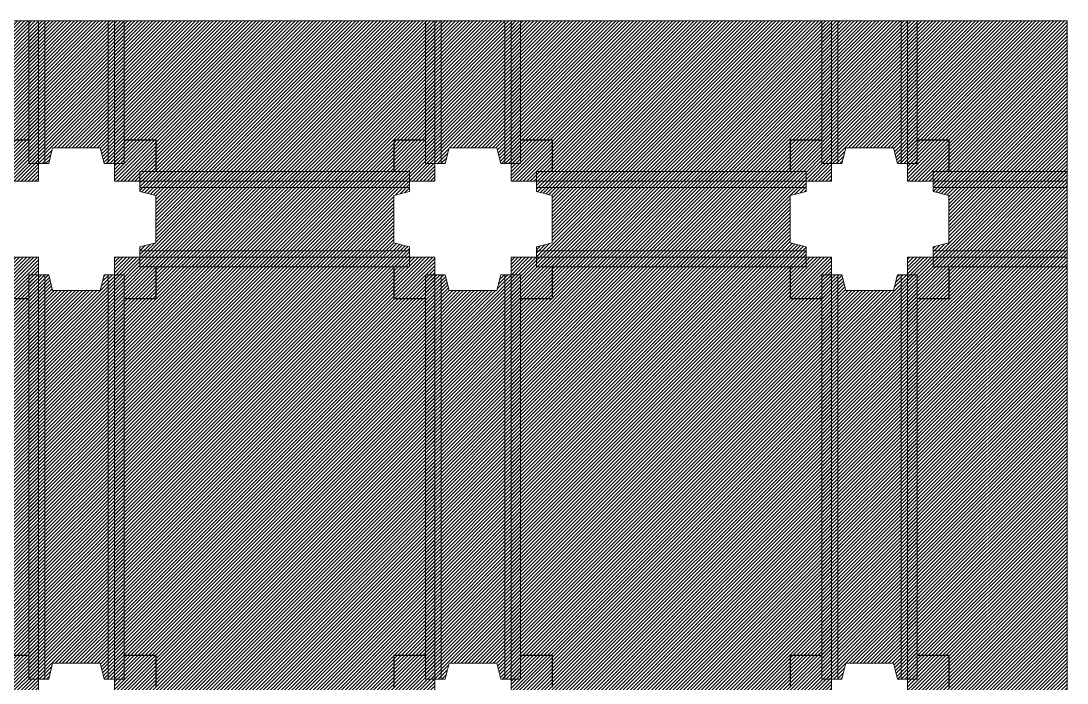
# Model space of a CAD drawing. Extents: x -2348 to 13861, y -546 to 4499.
# Drawn here: x 6940 to 8259, y 3649 to 4484 of the extents above; entities that cross this region are included whole.
import ezdxf

# ---------------------------------------------------------------- set-up
doc = ezdxf.new("R2010")
doc.units = 0
doc.header["$LTSCALE"] = 3
doc.linetypes.add('DASHED', pattern=[19.05, 12.7, -6.35])
for name, color, linetype in [('預鑄梁', 7, 'CONTINUOUS'), ('預鑄梁_HATCH', 253, 'CONTINUOUS'), ('預鑄梁_外緣', 7, 'DASHED'), ('預鑄版', 7, 'CONTINUOUS'), ('預鑄版_HATCH', 253, 'CONTINUOUS')]:
    doc.layers.add(name, color=color, linetype=linetype)

msp = doc.modelspace()

# ---------------------------------------------------------------- hatches: boundary and pattern name
at = {"layer": '預鑄梁_HATCH', "linetype": 'Continuous'}
h = msp.add_hatch(dxfattribs=at)
h.set_pattern_fill('ANSI31', color=256, style=0)
h.paths.add_polyline_path([(6949.817, 4303.783), (6961.817, 4303.783), (6969.817, 4303.783), (6974.817, 4303.783), (6979.817, 4323.783), (7039.817, 4323.783), (7044.817, 4303.783), (7049.817, 4303.783), (7057.817, 4303.783), (7069.817, 4303.783), (7069.817, 4303.783), (7069.817, 4483.783), (7069.817, 4483.783), (6949.817, 4483.783), (6949.817, 4483.783)], flags=17)
h = msp.add_hatch(dxfattribs=at)
h.set_pattern_fill('ANSI31', color=256, style=0)
h.paths.add_polyline_path([(7449.817, 4303.783), (7461.817, 4303.783), (7469.817, 4303.783), (7474.817, 4303.783), (7479.817, 4323.783), (7539.817, 4323.783), (7544.817, 4303.783), (7549.817, 4303.783), (7557.817, 4303.783), (7569.817, 4303.783), (7569.817, 4303.783), (7569.817, 4483.783), (7569.817, 4483.783), (7449.817, 4483.783), (7449.817, 4483.783)], flags=17)
h = msp.add_hatch(dxfattribs=at)
h.set_pattern_fill('ANSI31', color=256, style=0)
h.paths.add_polyline_path([(7949.817, 4303.783), (7961.817, 4303.783), (7969.817, 4303.783), (7974.817, 4303.783), (7979.817, 4323.783), (8039.817, 4323.783), (8044.817, 4303.783), (8049.817, 4303.783), (8057.817, 4303.783), (8069.817, 4303.783), (8069.817, 4303.783), (8069.817, 4483.783), (8069.817, 4483.783), (7949.817, 4483.783), (7949.817, 4483.783)], flags=17)
h = msp.add_hatch(dxfattribs=at)
h.set_pattern_fill('ANSI31', color=256, style=0)
h.paths.add_polyline_path([(7089.817, 4173.783), (7429.817, 4173.783), (7429.817, 4173.783), (7429.817, 4185.783), (7429.817, 4193.783), (7429.817, 4198.783), (7409.817, 4203.783), (7409.817, 4263.783), (7429.817, 4268.783), (7429.817, 4273.783), (7429.817, 4281.783), (7429.817, 4293.783), (7429.817, 4293.783), (7089.817, 4293.783), (7089.817, 4293.783), (7089.817, 4281.783), (7089.817, 4273.783), (7089.817, 4268.783), (7109.817, 4263.783), (7109.817, 4203.783), (7089.817, 4198.783), (7089.817, 4193.783), (7089.817, 4185.783)], flags=17)
h = msp.add_hatch(dxfattribs=at)
h.set_pattern_fill('ANSI31', color=256, style=0)
h.paths.add_polyline_path([(7589.817, 4173.783), (7929.817, 4173.783), (7929.817, 4173.783), (7929.817, 4185.783), (7929.817, 4193.783), (7929.817, 4198.783), (7909.817, 4203.783), (7909.817, 4263.783), (7929.817, 4268.783), (7929.817, 4273.783), (7929.817, 4281.783), (7929.817, 4293.783), (7929.817, 4293.783), (7589.817, 4293.783), (7589.817, 4293.783), (7589.817, 4281.783), (7589.817, 4273.783), (7589.817, 4268.783), (7609.817, 4263.783), (7609.817, 4203.783), (7589.817, 4198.783), (7589.817, 4193.783), (7589.817, 4185.783)], flags=17)
h = msp.add_hatch(dxfattribs=at)
h.set_pattern_fill('ANSI31', color=256, style=0)
h.paths.add_polyline_path([(8089.817, 4173.783), (8258.817, 4173.783), (8258.817, 4173.783), (8258.817, 4293.783), (8258.817, 4293.783), (8089.817, 4293.783), (8089.817, 4293.783), (8089.817, 4281.783), (8089.817, 4273.783), (8089.817, 4268.783), (8109.817, 4263.783), (8109.817, 4203.783), (8089.817, 4198.783), (8089.817, 4193.783), (8089.817, 4185.783)], flags=17)
h = msp.add_hatch(dxfattribs=at)
h.set_pattern_fill('ANSI31', color=256, style=0)
h.paths.add_polyline_path([(6949.817, 3653.783), (6961.817, 3653.783), (6969.817, 3653.783), (6974.817, 3653.783), (6979.817, 3673.783), (7039.817, 3673.783), (7044.817, 3653.783), (7049.817, 3653.783), (7057.817, 3653.783), (7069.817, 3653.783), (7069.817, 3653.783), (7069.817, 4163.783), (7069.817, 4163.783), (7057.817, 4163.783), (7049.817, 4163.783), (7044.817, 4163.783), (7039.817, 4143.783), (6979.817, 4143.783), (6974.817, 4163.783), (6969.817, 4163.783), (6961.817, 4163.783), (6949.817, 4163.783), (6949.817, 4163.783)], flags=17)
h = msp.add_hatch(dxfattribs=at)
h.set_pattern_fill('ANSI31', color=256, style=0)
h.paths.add_polyline_path([(7449.817, 3653.783), (7461.817, 3653.783), (7469.817, 3653.783), (7474.817, 3653.783), (7479.817, 3673.783), (7539.817, 3673.783), (7544.817, 3653.783), (7549.817, 3653.783), (7557.817, 3653.783), (7569.817, 3653.783), (7569.817, 3653.783), (7569.817, 4163.783), (7569.817, 4163.783), (7557.817, 4163.783), (7549.817, 4163.783), (7544.817, 4163.783), (7539.817, 4143.783), (7479.817, 4143.783), (7474.817, 4163.783), (7469.817, 4163.783), (7461.817, 4163.783), (7449.817, 4163.783), (7449.817, 4163.783)], flags=17)
h = msp.add_hatch(dxfattribs=at)
h.set_pattern_fill('ANSI31', color=256, style=0)
h.paths.add_polyline_path([(7949.817, 3653.783), (7961.817, 3653.783), (7969.817, 3653.783), (7974.817, 3653.783), (7979.817, 3673.783), (8039.817, 3673.783), (8044.817, 3653.783), (8049.817, 3653.783), (8057.817, 3653.783), (8069.817, 3653.783), (8069.817, 3653.783), (8069.817, 4163.783), (8069.817, 4163.783), (8057.817, 4163.783), (8049.817, 4163.783), (8044.817, 4163.783), (8039.817, 4143.783), (7979.817, 4143.783), (7974.817, 4163.783), (7969.817, 4163.783), (7961.817, 4163.783), (7949.817, 4163.783), (7949.817, 4163.783)], flags=17)
at = {"layer": '預鑄版_HATCH', "linetype": 'Continuous'}
h = msp.add_hatch(dxfattribs=at)
h.set_pattern_fill('ANSI31', color=256, style=0)
h.paths.add_polyline_path([(6557.817, 4281.783), (6961.817, 4281.783), (6961.817, 4483.783), (6557.817, 4483.783)], flags=17)
h = msp.add_hatch(dxfattribs=at)
h.set_pattern_fill('ANSI31', color=256, style=0)
h.paths.add_polyline_path([(7057.817, 4281.783), (7461.817, 4281.783), (7461.817, 4483.783), (7057.817, 4483.783)], flags=17)
h = msp.add_hatch(dxfattribs=at)
h.set_pattern_fill('ANSI31', color=256, style=0)
h.paths.add_polyline_path([(7557.817, 4281.783), (7961.817, 4281.783), (7961.817, 4483.783), (7557.817, 4483.783)], flags=17)
h = msp.add_hatch(dxfattribs=at)
h.set_pattern_fill('ANSI31', color=256, style=0)
h.paths.add_polyline_path([(8057.817, 4281.783), (8258.817, 4281.783), (8258.817, 4483.783), (8057.817, 4483.783)], flags=17)
h = msp.add_hatch(dxfattribs=at)
h.set_pattern_fill('ANSI31', color=256, style=0)
h.paths.add_polyline_path([(6557.817, 3631.783), (6961.817, 3631.783), (6961.817, 4185.783), (6557.817, 4185.783)], flags=17)
h = msp.add_hatch(dxfattribs=at)
h.set_pattern_fill('ANSI31', color=256, style=0)
h.paths.add_polyline_path([(7057.817, 3631.783), (7461.817, 3631.783), (7461.817, 4185.783), (7057.817, 4185.783)], flags=17)
h = msp.add_hatch(dxfattribs=at)
h.set_pattern_fill('ANSI31', color=256, style=0)
h.paths.add_polyline_path([(7557.817, 3631.783), (7961.817, 3631.783), (7961.817, 4185.783), (7557.817, 4185.783)], flags=17)
h = msp.add_hatch(dxfattribs=at)
h.set_pattern_fill('ANSI31', color=256, style=0)
h.paths.add_polyline_path([(8057.817, 3631.783), (8258.817, 3631.783), (8258.817, 4185.783), (8057.817, 4185.783)], flags=17)

# ---------------------------------------------------------------- linework, layer by layer
at = {"layer": '預鑄梁', "lineweight": 5}
for p, q in [((6961.817, 4483.783, 135), (6949.817, 4483.783, 135)), ((6949.817, 4483.783, 135), (6949.817, 4323.783, 135)), ((6969.817, 4483.783, 119), (6961.817, 4483.783, 135)), ((6961.817, 4483.783, 135), (6961.817, 4323.783, 135)), ((6961.817, 4323.783, 135), (6961.817, 4483.783, 135)), ((6969.817, 4323.783, 119), (6969.817, 4483.783, 119)), ((7049.817, 4483.783, 119), (6969.817, 4483.783, 119)), ((6969.817, 4483.783, 119), (6969.817, 4323.783, 119)), ((7057.817, 4483.783, 135), (7049.817, 4483.783, 119)), ((7049.817, 4483.783, 119), (7049.817, 4323.783, 119)), ((7049.817, 4323.783, 119), (7049.817, 4483.783, 119)), ((7069.817, 4483.783, 135), (7057.817, 4483.783, 135)), ((7057.817, 4483.783, 135), (7057.817, 4323.783, 135)), ((7057.817, 4323.783, 135), (7057.817, 4483.783, 135)), ((7069.817, 4323.783, 135), (7069.817, 4483.783, 135)), ((7461.817, 4483.783, 135), (7449.817, 4483.783, 135)), ((7449.817, 4483.783, 135), (7449.817, 4323.783, 135)), ((7469.817, 4483.783, 119), (7461.817, 4483.783, 135)), ((7461.817, 4483.783, 135), (7461.817, 4323.783, 135)), ((7461.817, 4323.783, 135), (7461.817, 4483.783, 135)), ((7469.817, 4323.783, 119), (7469.817, 4483.783, 119)), ((7549.817, 4483.783, 119), (7469.817, 4483.783, 119)), ((7469.817, 4483.783, 119), (7469.817, 4323.783, 119)), ((7557.817, 4483.783, 135), (7549.817, 4483.783, 119)), ((7549.817, 4483.783, 119), (7549.817, 4323.783, 119)), ((7549.817, 4323.783, 119), (7549.817, 4483.783, 119)), ((7569.817, 4483.783, 135), (7557.817, 4483.783, 135)), ((7557.817, 4483.783, 135), (7557.817, 4323.783, 135)), ((7557.817, 4323.783, 135), (7557.817, 4483.783, 135)), ((7569.817, 4323.783, 135), (7569.817, 4483.783, 135)), ((7961.817, 4483.783, 135), (7949.817, 4483.783, 135)), ((7949.817, 4483.783, 135), (7949.817, 4323.783, 135)), ((7969.817, 4483.783, 119), (7961.817, 4483.783, 135)), ((7961.817, 4483.783, 135), (7961.817, 4323.783, 135)), ((7961.817, 4323.783, 135), (7961.817, 4483.783, 135)), ((7969.817, 4323.783, 119), (7969.817, 4483.783, 119)), ((8049.817, 4483.783, 119), (7969.817, 4483.783, 119)), ((7969.817, 4483.783, 119), (7969.817, 4323.783, 119)), ((8057.817, 4483.783, 135), (8049.817, 4483.783, 119)), ((8049.817, 4483.783, 119), (8049.817, 4323.783, 119)), ((8049.817, 4323.783, 119), (8049.817, 4483.783, 119)), ((8069.817, 4483.783, 135), (8057.817, 4483.783, 135)), ((8057.817, 4483.783, 135), (8057.817, 4323.783, 135)), ((8057.817, 4323.783, 135), (8057.817, 4483.783, 135)), ((8069.817, 4323.783, 135), (8069.817, 4483.783, 135)), ((6949.817, 4323.783, 135), (6949.817, 4303.783, 135)), ((6961.817, 4323.783, 135), (6961.817, 4303.783, 135)), ((6961.817, 4303.783, 135), (6961.817, 4323.783, 135)), ((6969.817, 4323.783, 119), (6969.817, 4303.783, 119)), ((6969.817, 4303.783, 119), (6969.817, 4323.783, 119)), ((6974.817, 4303.783, 119), (6979.817, 4323.783, 119)), ((6979.817, 4323.783, 119), (7039.817, 4323.783, 119)), ((7039.817, 4323.783, 119), (7044.817, 4303.783, 119)), ((7049.817, 4303.783, 119), (7049.817, 4323.783, 119)), ((7049.817, 4323.783, 119), (7049.817, 4303.783, 119)), ((7057.817, 4303.783, 135), (7057.817, 4323.783, 135)), ((7057.817, 4323.783, 135), (7057.817, 4303.783, 135)), ((7069.817, 4303.783, 135), (7069.817, 4323.783, 135)), ((7449.817, 4323.783, 135), (7449.817, 4303.783, 135)), ((7461.817, 4323.783, 135), (7461.817, 4303.783, 135)), ((7461.817, 4303.783, 135), (7461.817, 4323.783, 135)), ((7469.817, 4323.783, 119), (7469.817, 4303.783, 119)), ((7469.817, 4303.783, 119), (7469.817, 4323.783, 119)), ((7474.817, 4303.783, 119), (7479.817, 4323.783, 119)), ((7479.817, 4323.783, 119), (7539.817, 4323.783, 119)), ((7539.817, 4323.783, 119), (7544.817, 4303.783, 119)), ((7549.817, 4303.783, 119), (7549.817, 4323.783, 119)), ((7549.817, 4323.783, 119), (7549.817, 4303.783, 119)), ((7557.817, 4303.783, 135), (7557.817, 4323.783, 135)), ((7557.817, 4323.783, 135), (7557.817, 4303.783, 135)), ((7569.817, 4303.783, 135), (7569.817, 4323.783, 135)), ((7949.817, 4323.783, 135), (7949.817, 4303.783, 135)), ((7961.817, 4323.783, 135), (7961.817, 4303.783, 135)), ((7961.817, 4303.783, 135), (7961.817, 4323.783, 135)), ((7969.817, 4323.783, 119), (7969.817, 4303.783, 119)), ((7969.817, 4303.783, 119), (7969.817, 4323.783, 119)), ((7974.817, 4303.783, 119), (7979.817, 4323.783, 119)), ((7979.817, 4323.783, 119), (8039.817, 4323.783, 119)), ((8039.817, 4323.783, 119), (8044.817, 4303.783, 119)), ((8049.817, 4303.783, 119), (8049.817, 4323.783, 119)), ((8049.817, 4323.783, 119), (8049.817, 4303.783, 119)), ((8057.817, 4303.783, 135), (8057.817, 4323.783, 135)), ((8057.817, 4323.783, 135), (8057.817, 4303.783, 135)), ((8069.817, 4303.783, 135), (8069.817, 4323.783, 135)), ((6949.817, 4303.783, 135), (6961.817, 4303.783, 135)), ((6961.817, 4303.783, 135), (6969.817, 4303.783, 119)), ((6969.817, 4303.783, 119), (6974.817, 4303.783, 119)), ((7044.817, 4303.783, 119), (7049.817, 4303.783, 119)), ((7049.817, 4303.783, 119), (7057.817, 4303.783, 135)), ((7057.817, 4303.783, 135), (7069.817, 4303.783, 135)), ((7449.817, 4303.783, 135), (7461.817, 4303.783, 135)), ((7461.817, 4303.783, 135), (7469.817, 4303.783, 119)), ((7469.817, 4303.783, 119), (7474.817, 4303.783, 119)), ((7544.817, 4303.783, 119), (7549.817, 4303.783, 119)), ((7549.817, 4303.783, 119), (7557.817, 4303.783, 135)), ((7557.817, 4303.783, 135), (7569.817, 4303.783, 135)), ((7949.817, 4303.783, 135), (7961.817, 4303.783, 135)), ((7961.817, 4303.783, 135), (7969.817, 4303.783, 119)), ((7969.817, 4303.783, 119), (7974.817, 4303.783, 119)), ((8044.817, 4303.783, 119), (8049.817, 4303.783, 119)), ((8049.817, 4303.783, 119), (8057.817, 4303.783, 135)), ((8057.817, 4303.783, 135), (8069.817, 4303.783, 135)), ((7109.817, 4293.783, 135), (7089.817, 4293.783, 135)), ((7089.817, 4293.783, 135), (7089.817, 4281.783, 135)), ((7409.817, 4293.783, 135), (7109.817, 4293.783, 135)), ((7429.817, 4293.783, 135), (7409.817, 4293.783, 135)), ((7429.817, 4281.783, 135), (7429.817, 4293.783, 135)), ((7609.817, 4293.783, 135), (7589.817, 4293.783, 135)), ((7589.817, 4293.783, 135), (7589.817, 4281.783, 135)), ((7909.817, 4293.783, 135), (7609.817, 4293.783, 135)), ((7929.817, 4293.783, 135), (7909.817, 4293.783, 135)), ((7929.817, 4281.783, 135), (7929.817, 4293.783, 135)), ((8109.817, 4293.783, 135), (8089.817, 4293.783, 135)), ((8089.817, 4293.783, 135), (8089.817, 4281.783, 135)), ((8258.817, 4293.783, 135), (8109.817, 4293.783, 135)), ((8258.817, 4281.783, 135), (8258.817, 4293.783, 135)), ((7109.817, 4281.783, 135), (7089.817, 4281.783, 135)), ((7089.817, 4281.783, 135), (7089.817, 4273.783, 120)), ((7089.817, 4281.783, 135), (7109.817, 4281.783, 135)), ((7109.817, 4273.783, 120), (7089.817, 4273.783, 120)), ((7089.817, 4273.783, 120), (7089.817, 4268.783, 120)), ((7089.817, 4273.783, 120), (7109.817, 4273.783, 120)), ((7409.817, 4281.783, 135), (7109.817, 4281.783, 135)), ((7109.817, 4281.783, 135), (7409.817, 4281.783, 135)), ((7109.817, 4273.783, 120), (7409.817, 4273.783, 120)), ((7409.817, 4273.783, 120), (7109.817, 4273.783, 120)), ((7429.817, 4281.783, 135), (7409.817, 4281.783, 135)), ((7409.817, 4281.783, 135), (7429.817, 4281.783, 135)), ((7429.817, 4273.783, 120), (7409.817, 4273.783, 120)), ((7409.817, 4273.783, 120), (7429.817, 4273.783, 120)), ((7429.817, 4273.783, 120), (7429.817, 4281.783, 135)), ((7429.817, 4268.783, 120), (7429.817, 4273.783, 120)), ((7609.817, 4281.783, 135), (7589.817, 4281.783, 135)), ((7589.817, 4281.783, 135), (7589.817, 4273.783, 120)), ((7589.817, 4281.783, 135), (7609.817, 4281.783, 135)), ((7609.817, 4273.783, 120), (7589.817, 4273.783, 120)), ((7589.817, 4273.783, 120), (7589.817, 4268.783, 120)), ((7589.817, 4273.783, 120), (7609.817, 4273.783, 120)), ((7909.817, 4281.783, 135), (7609.817, 4281.783, 135)), ((7609.817, 4281.783, 135), (7909.817, 4281.783, 135)), ((7609.817, 4273.783, 120), (7909.817, 4273.783, 120)), ((7909.817, 4273.783, 120), (7609.817, 4273.783, 120)), ((7929.817, 4281.783, 135), (7909.817, 4281.783, 135)), ((7909.817, 4281.783, 135), (7929.817, 4281.783, 135)), ((7929.817, 4273.783, 120), (7909.817, 4273.783, 120)), ((7909.817, 4273.783, 120), (7929.817, 4273.783, 120)), ((7929.817, 4273.783, 120), (7929.817, 4281.783, 135)), ((7929.817, 4268.783, 120), (7929.817, 4273.783, 120)), ((8109.817, 4281.783, 135), (8089.817, 4281.783, 135)), ((8089.817, 4281.783, 135), (8089.817, 4273.783, 120)), ((8089.817, 4281.783, 135), (8109.817, 4281.783, 135)), ((8109.817, 4273.783, 120), (8089.817, 4273.783, 120)), ((8089.817, 4273.783, 120), (8089.817, 4268.783, 120)), ((8089.817, 4273.783, 120), (8109.817, 4273.783, 120)), ((8258.817, 4281.783, 135), (8109.817, 4281.783, 135)), ((8109.817, 4281.783, 135), (8258.817, 4281.783, 135)), ((8109.817, 4273.783, 120), (8258.817, 4273.783, 120)), ((8258.817, 4273.783, 120), (8109.817, 4273.783, 120)), ((8258.817, 4273.783, 120), (8258.817, 4281.783, 135)), ((8258.817, 4193.783, 120), (8258.817, 4273.783, 120)), ((7089.817, 4268.783, 120), (7109.817, 4263.783, 120)), ((7109.817, 4263.783, 120), (7109.817, 4203.783, 120)), ((7409.817, 4263.783, 120), (7429.817, 4268.783, 120)), ((7409.817, 4203.783, 120), (7409.817, 4263.783, 120)), ((7589.817, 4268.783, 120), (7609.817, 4263.783, 120)), ((7609.817, 4263.783, 120), (7609.817, 4203.783, 120)), ((7909.817, 4263.783, 120), (7929.817, 4268.783, 120)), ((7909.817, 4203.783, 120), (7909.817, 4263.783, 120)), ((8089.817, 4268.783, 120), (8109.817, 4263.783, 120)), ((8109.817, 4263.783, 120), (8109.817, 4203.783, 120)), ((7109.817, 4203.783, 120), (7089.817, 4198.783, 120)), ((7089.817, 4198.783, 120), (7089.817, 4193.783, 120)), ((7429.817, 4198.783, 120), (7409.817, 4203.783, 120)), ((7429.817, 4193.783, 120), (7429.817, 4198.783, 120)), ((7609.817, 4203.783, 120), (7589.817, 4198.783, 120)), ((7589.817, 4198.783, 120), (7589.817, 4193.783, 120)), ((7929.817, 4198.783, 120), (7909.817, 4203.783, 120)), ((7929.817, 4193.783, 120), (7929.817, 4198.783, 120)), ((8109.817, 4203.783, 120), (8089.817, 4198.783, 120)), ((8089.817, 4198.783, 120), (8089.817, 4193.783, 120)), ((7089.817, 4193.783, 120), (7109.817, 4193.783, 120)), ((7109.817, 4193.783, 120), (7089.817, 4193.783, 120)), ((7089.817, 4193.783, 120), (7089.817, 4185.783, 136)), ((7089.817, 4185.783, 136), (7109.817, 4185.783, 136)), ((7109.817, 4185.783, 136), (7089.817, 4185.783, 136)), ((7089.817, 4185.783, 136), (7089.817, 4173.783, 136)), ((7409.817, 4193.783, 120), (7109.817, 4193.783, 120)), ((7109.817, 4193.783, 120), (7409.817, 4193.783, 120)), ((7409.817, 4185.783, 136), (7109.817, 4185.783, 136)), ((7109.817, 4185.783, 136), (7409.817, 4185.783, 136)), ((7409.817, 4193.783, 120), (7429.817, 4193.783, 120)), ((7429.817, 4193.783, 120), (7409.817, 4193.783, 120)), ((7409.817, 4185.783, 136), (7429.817, 4185.783, 136)), ((7429.817, 4185.783, 136), (7409.817, 4185.783, 136)), ((7429.817, 4185.783, 136), (7429.817, 4193.783, 120)), ((7429.817, 4173.783, 136), (7429.817, 4185.783, 136)), ((7589.817, 4193.783, 120), (7609.817, 4193.783, 120)), ((7609.817, 4193.783, 120), (7589.817, 4193.783, 120)), ((7589.817, 4193.783, 120), (7589.817, 4185.783, 136)), ((7589.817, 4185.783, 136), (7609.817, 4185.783, 136)), ((7609.817, 4185.783, 136), (7589.817, 4185.783, 136)), ((7589.817, 4185.783, 136), (7589.817, 4173.783, 136)), ((7909.817, 4193.783, 120), (7609.817, 4193.783, 120)), ((7609.817, 4193.783, 120), (7909.817, 4193.783, 120)), ((7909.817, 4185.783, 136), (7609.817, 4185.783, 136)), ((7609.817, 4185.783, 136), (7909.817, 4185.783, 136)), ((7909.817, 4193.783, 120), (7929.817, 4193.783, 120)), ((7929.817, 4193.783, 120), (7909.817, 4193.783, 120)), ((7909.817, 4185.783, 136), (7929.817, 4185.783, 136)), ((7929.817, 4185.783, 136), (7909.817, 4185.783, 136)), ((7929.817, 4185.783, 136), (7929.817, 4193.783, 120)), ((7929.817, 4173.783, 136), (7929.817, 4185.783, 136)), ((8089.817, 4193.783, 120), (8109.817, 4193.783, 120)), ((8109.817, 4193.783, 120), (8089.817, 4193.783, 120)), ((8089.817, 4193.783, 120), (8089.817, 4185.783, 136)), ((8089.817, 4185.783, 136), (8109.817, 4185.783, 136)), ((8109.817, 4185.783, 136), (8089.817, 4185.783, 136)), ((8089.817, 4185.783, 136), (8089.817, 4173.783, 136)), ((8258.817, 4193.783, 120), (8109.817, 4193.783, 120)), ((8109.817, 4193.783, 120), (8258.817, 4193.783, 120)), ((8258.817, 4185.783, 136), (8109.817, 4185.783, 136)), ((8109.817, 4185.783, 136), (8258.817, 4185.783, 136)), ((8258.817, 4185.783, 136), (8258.817, 4193.783, 120)), ((8258.817, 4173.783, 136), (8258.817, 4185.783, 136)), ((7089.817, 4173.783, 136), (7109.817, 4173.783, 136)), ((7109.817, 4173.783, 136), (7409.817, 4173.783, 136)), ((7409.817, 4173.783, 136), (7429.817, 4173.783, 136)), ((7589.817, 4173.783, 136), (7609.817, 4173.783, 136)), ((7609.817, 4173.783, 136), (7909.817, 4173.783, 136)), ((7909.817, 4173.783, 136), (7929.817, 4173.783, 136)), ((8089.817, 4173.783, 136), (8109.817, 4173.783, 136)), ((8109.817, 4173.783, 136), (8258.817, 4173.783, 136)), ((6961.817, 4163.783, 136), (6949.817, 4163.783, 136)), ((6949.817, 4163.783, 136), (6949.817, 4143.783, 136)), ((6969.817, 4163.783, 120), (6961.817, 4163.783, 136)), ((6961.817, 4163.783, 136), (6961.817, 4143.783, 136)), ((6961.817, 4143.783, 136), (6961.817, 4163.783, 136)), ((6974.817, 4163.783, 120), (6969.817, 4163.783, 120)), ((6969.817, 4163.783, 120), (6969.817, 4143.783, 120)), ((6969.817, 4143.783, 120), (6969.817, 4163.783, 120)), ((6979.817, 4143.783, 120), (6974.817, 4163.783, 120)), ((7044.817, 4163.783, 120), (7039.817, 4143.783, 120)), ((7049.817, 4163.783, 120), (7044.817, 4163.783, 120)), ((7049.817, 4143.783, 120), (7049.817, 4163.783, 120)), ((7049.817, 4163.783, 120), (7049.817, 4143.783, 120)), ((7057.817, 4163.783, 136), (7049.817, 4163.783, 120)), ((7057.817, 4143.783, 136), (7057.817, 4163.783, 136)), ((7057.817, 4163.783, 136), (7057.817, 4143.783, 136)), ((7069.817, 4163.783, 136), (7057.817, 4163.783, 136)), ((7069.817, 4143.783, 136), (7069.817, 4163.783, 136)), ((7461.817, 4163.783, 136), (7449.817, 4163.783, 136)), ((7449.817, 4163.783, 136), (7449.817, 4143.783, 136)), ((7469.817, 4163.783, 120), (7461.817, 4163.783, 136)), ((7461.817, 4163.783, 136), (7461.817, 4143.783, 136)), ((7461.817, 4143.783, 136), (7461.817, 4163.783, 136)), ((7474.817, 4163.783, 120), (7469.817, 4163.783, 120)), ((7469.817, 4163.783, 120), (7469.817, 4143.783, 120)), ((7469.817, 4143.783, 120), (7469.817, 4163.783, 120)), ((7479.817, 4143.783, 120), (7474.817, 4163.783, 120)), ((7544.817, 4163.783, 120), (7539.817, 4143.783, 120)), ((7549.817, 4163.783, 120), (7544.817, 4163.783, 120)), ((7549.817, 4143.783, 120), (7549.817, 4163.783, 120)), ((7549.817, 4163.783, 120), (7549.817, 4143.783, 120)), ((7557.817, 4163.783, 136), (7549.817, 4163.783, 120)), ((7557.817, 4143.783, 136), (7557.817, 4163.783, 136)), ((7557.817, 4163.783, 136), (7557.817, 4143.783, 136)), ((7569.817, 4163.783, 136), (7557.817, 4163.783, 136)), ((7569.817, 4143.783, 136), (7569.817, 4163.783, 136)), ((7961.817, 4163.783, 136), (7949.817, 4163.783, 136)), ((7949.817, 4163.783, 136), (7949.817, 4143.783, 136)), ((7969.817, 4163.783, 120), (7961.817, 4163.783, 136)), ((7961.817, 4163.783, 136), (7961.817, 4143.783, 136)), ((7961.817, 4143.783, 136), (7961.817, 4163.783, 136)), ((7974.817, 4163.783, 120), (7969.817, 4163.783, 120)), ((7969.817, 4163.783, 120), (7969.817, 4143.783, 120)), ((7969.817, 4143.783, 120), (7969.817, 4163.783, 120)), ((7979.817, 4143.783, 120), (7974.817, 4163.783, 120)), ((8044.817, 4163.783, 120), (8039.817, 4143.783, 120)), ((8049.817, 4163.783, 120), (8044.817, 4163.783, 120)), ((8049.817, 4143.783, 120), (8049.817, 4163.783, 120)), ((8049.817, 4163.783, 120), (8049.817, 4143.783, 120)), ((8057.817, 4163.783, 136), (8049.817, 4163.783, 120)), ((8057.817, 4143.783, 136), (8057.817, 4163.783, 136)), ((8057.817, 4163.783, 136), (8057.817, 4143.783, 136)), ((8069.817, 4163.783, 136), (8057.817, 4163.783, 136)), ((8069.817, 4143.783, 136), (8069.817, 4163.783, 136)), ((6949.817, 4143.783, 136), (6949.817, 3673.783, 136)), ((6961.817, 4143.783, 136), (6961.817, 3673.783, 136)), ((6961.817, 3673.783, 136), (6961.817, 4143.783, 136)), ((6969.817, 3673.783, 120), (6969.817, 4143.783, 120)), ((6969.817, 4143.783, 120), (6969.817, 3673.783, 120)), ((7039.817, 4143.783, 120), (6979.817, 4143.783, 120)), ((7049.817, 4143.783, 120), (7049.817, 3673.783, 120)), ((7049.817, 3673.783, 120), (7049.817, 4143.783, 120)), ((7057.817, 4143.783, 136), (7057.817, 3673.783, 136)), ((7057.817, 3673.783, 136), (7057.817, 4143.783, 136)), ((7069.817, 3673.783, 136), (7069.817, 4143.783, 136)), ((7449.817, 4143.783, 136), (7449.817, 3673.783, 136)), ((7461.817, 4143.783, 136), (7461.817, 3673.783, 136)), ((7461.817, 3673.783, 136), (7461.817, 4143.783, 136)), ((7469.817, 3673.783, 120), (7469.817, 4143.783, 120)), ((7469.817, 4143.783, 120), (7469.817, 3673.783, 120)), ((7539.817, 4143.783, 120), (7479.817, 4143.783, 120)), ((7549.817, 4143.783, 120), (7549.817, 3673.783, 120)), ((7549.817, 3673.783, 120), (7549.817, 4143.783, 120)), ((7557.817, 4143.783, 136), (7557.817, 3673.783, 136)), ((7557.817, 3673.783, 136), (7557.817, 4143.783, 136)), ((7569.817, 3673.783, 136), (7569.817, 4143.783, 136)), ((7949.817, 4143.783, 136), (7949.817, 3673.783, 136)), ((7961.817, 4143.783, 136), (7961.817, 3673.783, 136)), ((7961.817, 3673.783, 136), (7961.817, 4143.783, 136)), ((7969.817, 3673.783, 120), (7969.817, 4143.783, 120)), ((7969.817, 4143.783, 120), (7969.817, 3673.783, 120)), ((8039.817, 4143.783, 120), (7979.817, 4143.783, 120)), ((8049.817, 4143.783, 120), (8049.817, 3673.783, 120)), ((8049.817, 3673.783, 120), (8049.817, 4143.783, 120)), ((8057.817, 4143.783, 136), (8057.817, 3673.783, 136)), ((8057.817, 3673.783, 136), (8057.817, 4143.783, 136)), ((8069.817, 3673.783, 136), (8069.817, 4143.783, 136)), ((6949.817, 3673.783, 136), (6949.817, 3653.783, 136)), ((6961.817, 3673.783, 136), (6961.817, 3653.783, 136)), ((6961.817, 3653.783, 136), (6961.817, 3673.783, 136)), ((6969.817, 3673.783, 120), (6969.817, 3653.783, 120)), ((6969.817, 3653.783, 120), (6969.817, 3673.783, 120)), ((6974.817, 3653.783, 120), (6979.817, 3673.783, 120)), ((6979.817, 3673.783, 120), (7039.817, 3673.783, 120)), ((7039.817, 3673.783, 120), (7044.817, 3653.783, 120)), ((7049.817, 3653.783, 120), (7049.817, 3673.783, 120)), ((7049.817, 3673.783, 120), (7049.817, 3653.783, 120)), ((7057.817, 3653.783, 136), (7057.817, 3673.783, 136)), ((7057.817, 3673.783, 136), (7057.817, 3653.783, 136)), ((7069.817, 3653.783, 136), (7069.817, 3673.783, 136)), ((7449.817, 3673.783, 136), (7449.817, 3653.783, 136)), ((7461.817, 3673.783, 136), (7461.817, 3653.783, 136)), ((7461.817, 3653.783, 136), (7461.817, 3673.783, 136)), ((7469.817, 3673.783, 120), (7469.817, 3653.783, 120)), ((7469.817, 3653.783, 120), (7469.817, 3673.783, 120)), ((7474.817, 3653.783, 120), (7479.817, 3673.783, 120)), ((7479.817, 3673.783, 120), (7539.817, 3673.783, 120)), ((7539.817, 3673.783, 120), (7544.817, 3653.783, 120)), ((7549.817, 3653.783, 120), (7549.817, 3673.783, 120)), ((7549.817, 3673.783, 120), (7549.817, 3653.783, 120)), ((7557.817, 3653.783, 136), (7557.817, 3673.783, 136)), ((7557.817, 3673.783, 136), (7557.817, 3653.783, 136)), ((7569.817, 3653.783, 136), (7569.817, 3673.783, 136)), ((7949.817, 3673.783, 136), (7949.817, 3653.783, 136)), ((7961.817, 3673.783, 136), (7961.817, 3653.783, 136)), ((7961.817, 3653.783, 136), (7961.817, 3673.783, 136)), ((7969.817, 3673.783, 120), (7969.817, 3653.783, 120)), ((7969.817, 3653.783, 120), (7969.817, 3673.783, 120)), ((7974.817, 3653.783, 120), (7979.817, 3673.783, 120)), ((7979.817, 3673.783, 120), (8039.817, 3673.783, 120)), ((8039.817, 3673.783, 120), (8044.817, 3653.783, 120)), ((8049.817, 3653.783, 120), (8049.817, 3673.783, 120)), ((8049.817, 3673.783, 120), (8049.817, 3653.783, 120)), ((8057.817, 3653.783, 136), (8057.817, 3673.783, 136)), ((8057.817, 3673.783, 136), (8057.817, 3653.783, 136)), ((8069.817, 3653.783, 136), (8069.817, 3673.783, 136)), ((6949.817, 3653.783, 136), (6961.817, 3653.783, 136)), ((6961.817, 3653.783, 136), (6969.817, 3653.783, 120)), ((6969.817, 3653.783, 120), (6974.817, 3653.783, 120)), ((7044.817, 3653.783, 120), (7049.817, 3653.783, 120)), ((7049.817, 3653.783, 120), (7057.817, 3653.783, 136)), ((7057.817, 3653.783, 136), (7069.817, 3653.783, 136)), ((7449.817, 3653.783, 136), (7461.817, 3653.783, 136)), ((7461.817, 3653.783, 136), (7469.817, 3653.783, 120)), ((7469.817, 3653.783, 120), (7474.817, 3653.783, 120)), ((7544.817, 3653.783, 120), (7549.817, 3653.783, 120)), ((7549.817, 3653.783, 120), (7557.817, 3653.783, 136)), ((7557.817, 3653.783, 136), (7569.817, 3653.783, 136)), ((7949.817, 3653.783, 136), (7961.817, 3653.783, 136)), ((7961.817, 3653.783, 136), (7969.817, 3653.783, 120)), ((7969.817, 3653.783, 120), (7974.817, 3653.783, 120)), ((8044.817, 3653.783, 120), (8049.817, 3653.783, 120)), ((8049.817, 3653.783, 120), (8057.817, 3653.783, 136)), ((8057.817, 3653.783, 136), (8069.817, 3653.783, 136))]:
    msp.add_line(p, q, dxfattribs=at)
at = {"layer": '預鑄梁', "color": 1, "linetype": 'Continuous'}
for points in [[(6909.817, 4333.783), (6949.817, 4333.783)], [(7069.817, 4333.783), (7109.817, 4333.783)], [(7109.817, 4333.783), (7109.817, 4293.783)], [(7409.817, 4333.783), (7409.817, 4293.783)], [(7409.817, 4333.783), (7449.817, 4333.783)], [(7569.817, 4333.783), (7609.817, 4333.783)], [(7609.817, 4333.783), (7609.817, 4293.783)], [(7909.817, 4333.783), (7909.817, 4293.783)], [(7909.817, 4333.783), (7949.817, 4333.783)], [(8069.817, 4333.783), (8109.817, 4333.783)], [(8109.817, 4333.783), (8109.817, 4293.783)], [(7109.817, 4173.783), (7109.817, 4133.783)], [(7409.817, 4173.783), (7409.817, 4133.783)], [(7609.817, 4173.783), (7609.817, 4133.783)], [(7909.817, 4173.783), (7909.817, 4133.783)], [(8109.817, 4173.783), (8109.817, 4133.783)], [(6909.817, 4133.783), (6949.817, 4133.783)], [(7069.817, 4133.783), (7109.817, 4133.783)], [(7409.817, 4133.783), (7449.817, 4133.783)], [(7569.817, 4133.783), (7609.817, 4133.783)], [(7909.817, 4133.783), (7949.817, 4133.783)], [(8069.817, 4133.783), (8109.817, 4133.783)], [(6909.817, 3683.783), (6949.817, 3683.783)], [(7069.817, 3683.783), (7109.817, 3683.783)], [(7109.817, 3683.783), (7109.817, 3643.783)], [(7409.817, 3683.783), (7409.817, 3643.783)], [(7409.817, 3683.783), (7449.817, 3683.783)], [(7569.817, 3683.783), (7609.817, 3683.783)], [(7609.817, 3683.783), (7609.817, 3643.783)], [(7909.817, 3683.783), (7909.817, 3643.783)], [(7909.817, 3683.783), (7949.817, 3683.783)], [(8069.817, 3683.783), (8109.817, 3683.783)], [(8109.817, 3683.783), (8109.817, 3643.783)]]:
    msp.add_lwpolyline(points, dxfattribs=at)
at = {"layer": '預鑄梁_外緣', "lineweight": 5}
for p, q in [((6961.817, 4483.783, 135), (6949.817, 4483.783, 135)), ((6949.817, 4483.783, 135), (6949.817, 4323.783, 135)), ((6969.817, 4483.783, 119), (6961.817, 4483.783, 135)), ((7049.817, 4483.783, 119), (6969.817, 4483.783, 119)), ((7057.817, 4483.783, 135), (7049.817, 4483.783, 119)), ((7069.817, 4483.783, 135), (7057.817, 4483.783, 135)), ((7069.817, 4323.783, 135), (7069.817, 4483.783, 135)), ((7461.817, 4483.783, 135), (7449.817, 4483.783, 135)), ((7449.817, 4483.783, 135), (7449.817, 4323.783, 135)), ((7469.817, 4483.783, 119), (7461.817, 4483.783, 135)), ((7549.817, 4483.783, 119), (7469.817, 4483.783, 119)), ((7557.817, 4483.783, 135), (7549.817, 4483.783, 119)), ((7569.817, 4483.783, 135), (7557.817, 4483.783, 135)), ((7569.817, 4323.783, 135), (7569.817, 4483.783, 135)), ((7961.817, 4483.783, 135), (7949.817, 4483.783, 135)), ((7949.817, 4483.783, 135), (7949.817, 4323.783, 135)), ((7969.817, 4483.783, 119), (7961.817, 4483.783, 135)), ((8049.817, 4483.783, 119), (7969.817, 4483.783, 119)), ((8057.817, 4483.783, 135), (8049.817, 4483.783, 119)), ((8069.817, 4483.783, 135), (8057.817, 4483.783, 135)), ((8069.817, 4323.783, 135), (8069.817, 4483.783, 135)), ((6949.817, 4323.783, 135), (6949.817, 4303.783, 135)), ((6974.817, 4303.783, 119), (6979.817, 4323.783, 119)), ((6979.817, 4323.783, 119), (7039.817, 4323.783, 119)), ((7039.817, 4323.783, 119), (7044.817, 4303.783, 119)), ((7069.817, 4303.783, 135), (7069.817, 4323.783, 135)), ((7449.817, 4323.783, 135), (7449.817, 4303.783, 135)), ((7474.817, 4303.783, 119), (7479.817, 4323.783, 119)), ((7479.817, 4323.783, 119), (7539.817, 4323.783, 119)), ((7539.817, 4323.783, 119), (7544.817, 4303.783, 119)), ((7569.817, 4303.783, 135), (7569.817, 4323.783, 135)), ((7949.817, 4323.783, 135), (7949.817, 4303.783, 135)), ((7974.817, 4303.783, 119), (7979.817, 4323.783, 119)), ((7979.817, 4323.783, 119), (8039.817, 4323.783, 119)), ((8039.817, 4323.783, 119), (8044.817, 4303.783, 119)), ((8069.817, 4303.783, 135), (8069.817, 4323.783, 135)), ((6949.817, 4303.783, 135), (6961.817, 4303.783, 135)), ((6961.817, 4303.783, 135), (6969.817, 4303.783, 119)), ((6969.817, 4303.783, 119), (6974.817, 4303.783, 119)), ((7044.817, 4303.783, 119), (7049.817, 4303.783, 119)), ((7049.817, 4303.783, 119), (7057.817, 4303.783, 135)), ((7057.817, 4303.783, 135), (7069.817, 4303.783, 135)), ((7449.817, 4303.783, 135), (7461.817, 4303.783, 135)), ((7461.817, 4303.783, 135), (7469.817, 4303.783, 119)), ((7469.817, 4303.783, 119), (7474.817, 4303.783, 119)), ((7544.817, 4303.783, 119), (7549.817, 4303.783, 119)), ((7549.817, 4303.783, 119), (7557.817, 4303.783, 135)), ((7557.817, 4303.783, 135), (7569.817, 4303.783, 135)), ((7949.817, 4303.783, 135), (7961.817, 4303.783, 135)), ((7961.817, 4303.783, 135), (7969.817, 4303.783, 119)), ((7969.817, 4303.783, 119), (7974.817, 4303.783, 119)), ((8044.817, 4303.783, 119), (8049.817, 4303.783, 119)), ((8049.817, 4303.783, 119), (8057.817, 4303.783, 135)), ((8057.817, 4303.783, 135), (8069.817, 4303.783, 135)), ((7109.817, 4293.783, 135), (7089.817, 4293.783, 135)), ((7089.817, 4293.783, 135), (7089.817, 4281.783, 135)), ((7409.817, 4293.783, 135), (7109.817, 4293.783, 135)), ((7429.817, 4293.783, 135), (7409.817, 4293.783, 135)), ((7429.817, 4281.783, 135), (7429.817, 4293.783, 135)), ((7609.817, 4293.783, 135), (7589.817, 4293.783, 135)), ((7589.817, 4293.783, 135), (7589.817, 4281.783, 135)), ((7909.817, 4293.783, 135), (7609.817, 4293.783, 135)), ((7929.817, 4293.783, 135), (7909.817, 4293.783, 135)), ((7929.817, 4281.783, 135), (7929.817, 4293.783, 135)), ((8109.817, 4293.783, 135), (8089.817, 4293.783, 135)), ((8089.817, 4293.783, 135), (8089.817, 4281.783, 135)), ((8258.817, 4293.783, 135), (8109.817, 4293.783, 135)), ((8258.817, 4281.783, 135), (8258.817, 4293.783, 135)), ((7089.817, 4281.783, 135), (7089.817, 4273.783, 120)), ((7089.817, 4273.783, 120), (7089.817, 4268.783, 120)), ((7429.817, 4273.783, 120), (7429.817, 4281.783, 135)), ((7429.817, 4268.783, 120), (7429.817, 4273.783, 120)), ((7589.817, 4281.783, 135), (7589.817, 4273.783, 120)), ((7589.817, 4273.783, 120), (7589.817, 4268.783, 120)), ((7929.817, 4273.783, 120), (7929.817, 4281.783, 135)), ((7929.817, 4268.783, 120), (7929.817, 4273.783, 120)), ((8089.817, 4281.783, 135), (8089.817, 4273.783, 120)), ((8089.817, 4273.783, 120), (8089.817, 4268.783, 120)), ((8258.817, 4273.783, 120), (8258.817, 4281.783, 135)), ((8258.817, 4193.783, 120), (8258.817, 4273.783, 120)), ((7089.817, 4268.783, 120), (7109.817, 4263.783, 120)), ((7109.817, 4263.783, 120), (7109.817, 4203.783, 120)), ((7409.817, 4263.783, 120), (7429.817, 4268.783, 120)), ((7409.817, 4203.783, 120), (7409.817, 4263.783, 120)), ((7589.817, 4268.783, 120), (7609.817, 4263.783, 120)), ((7609.817, 4263.783, 120), (7609.817, 4203.783, 120)), ((7909.817, 4263.783, 120), (7929.817, 4268.783, 120)), ((7909.817, 4203.783, 120), (7909.817, 4263.783, 120)), ((8089.817, 4268.783, 120), (8109.817, 4263.783, 120)), ((8109.817, 4263.783, 120), (8109.817, 4203.783, 120)), ((7109.817, 4203.783, 120), (7089.817, 4198.783, 120)), ((7089.817, 4198.783, 120), (7089.817, 4193.783, 120)), ((7429.817, 4198.783, 120), (7409.817, 4203.783, 120)), ((7429.817, 4193.783, 120), (7429.817, 4198.783, 120)), ((7609.817, 4203.783, 120), (7589.817, 4198.783, 120)), ((7589.817, 4198.783, 120), (7589.817, 4193.783, 120)), ((7929.817, 4198.783, 120), (7909.817, 4203.783, 120)), ((7929.817, 4193.783, 120), (7929.817, 4198.783, 120)), ((8109.817, 4203.783, 120), (8089.817, 4198.783, 120)), ((8089.817, 4198.783, 120), (8089.817, 4193.783, 120)), ((7089.817, 4193.783, 120), (7089.817, 4185.783, 136)), ((7089.817, 4185.783, 136), (7089.817, 4173.783, 136)), ((7429.817, 4185.783, 136), (7429.817, 4193.783, 120)), ((7429.817, 4173.783, 136), (7429.817, 4185.783, 136)), ((7589.817, 4193.783, 120), (7589.817, 4185.783, 136)), ((7589.817, 4185.783, 136), (7589.817, 4173.783, 136)), ((7929.817, 4185.783, 136), (7929.817, 4193.783, 120)), ((7929.817, 4173.783, 136), (7929.817, 4185.783, 136)), ((8089.817, 4193.783, 120), (8089.817, 4185.783, 136)), ((8089.817, 4185.783, 136), (8089.817, 4173.783, 136)), ((8258.817, 4185.783, 136), (8258.817, 4193.783, 120)), ((8258.817, 4173.783, 136), (8258.817, 4185.783, 136)), ((7089.817, 4173.783, 136), (7109.817, 4173.783, 136)), ((7109.817, 4173.783, 136), (7409.817, 4173.783, 136)), ((7409.817, 4173.783, 136), (7429.817, 4173.783, 136)), ((7589.817, 4173.783, 136), (7609.817, 4173.783, 136)), ((7609.817, 4173.783, 136), (7909.817, 4173.783, 136)), ((7909.817, 4173.783, 136), (7929.817, 4173.783, 136)), ((8089.817, 4173.783, 136), (8109.817, 4173.783, 136)), ((8109.817, 4173.783, 136), (8258.817, 4173.783, 136)), ((6961.817, 4163.783, 136), (6949.817, 4163.783, 136)), ((6949.817, 4163.783, 136), (6949.817, 4143.783, 136)), ((6969.817, 4163.783, 120), (6961.817, 4163.783, 136)), ((6974.817, 4163.783, 120), (6969.817, 4163.783, 120)), ((6979.817, 4143.783, 120), (6974.817, 4163.783, 120)), ((7044.817, 4163.783, 120), (7039.817, 4143.783, 120)), ((7049.817, 4163.783, 120), (7044.817, 4163.783, 120)), ((7057.817, 4163.783, 136), (7049.817, 4163.783, 120)), ((7069.817, 4163.783, 136), (7057.817, 4163.783, 136)), ((7069.817, 4143.783, 136), (7069.817, 4163.783, 136)), ((7461.817, 4163.783, 136), (7449.817, 4163.783, 136)), ((7449.817, 4163.783, 136), (7449.817, 4143.783, 136)), ((7469.817, 4163.783, 120), (7461.817, 4163.783, 136)), ((7474.817, 4163.783, 120), (7469.817, 4163.783, 120)), ((7479.817, 4143.783, 120), (7474.817, 4163.783, 120)), ((7544.817, 4163.783, 120), (7539.817, 4143.783, 120)), ((7549.817, 4163.783, 120), (7544.817, 4163.783, 120)), ((7557.817, 4163.783, 136), (7549.817, 4163.783, 120)), ((7569.817, 4163.783, 136), (7557.817, 4163.783, 136)), ((7569.817, 4143.783, 136), (7569.817, 4163.783, 136)), ((7961.817, 4163.783, 136), (7949.817, 4163.783, 136)), ((7949.817, 4163.783, 136), (7949.817, 4143.783, 136)), ((7969.817, 4163.783, 120), (7961.817, 4163.783, 136)), ((7974.817, 4163.783, 120), (7969.817, 4163.783, 120)), ((7979.817, 4143.783, 120), (7974.817, 4163.783, 120)), ((8044.817, 4163.783, 120), (8039.817, 4143.783, 120)), ((8049.817, 4163.783, 120), (8044.817, 4163.783, 120)), ((8057.817, 4163.783, 136), (8049.817, 4163.783, 120)), ((8069.817, 4163.783, 136), (8057.817, 4163.783, 136)), ((8069.817, 4143.783, 136), (8069.817, 4163.783, 136)), ((6949.817, 4143.783, 136), (6949.817, 3673.783, 136)), ((7039.817, 4143.783, 120), (6979.817, 4143.783, 120)), ((7069.817, 3673.783, 136), (7069.817, 4143.783, 136)), ((7449.817, 4143.783, 136), (7449.817, 3673.783, 136)), ((7539.817, 4143.783, 120), (7479.817, 4143.783, 120)), ((7569.817, 3673.783, 136), (7569.817, 4143.783, 136)), ((7949.817, 4143.783, 136), (7949.817, 3673.783, 136)), ((8039.817, 4143.783, 120), (7979.817, 4143.783, 120)), ((8069.817, 3673.783, 136), (8069.817, 4143.783, 136)), ((6949.817, 3673.783, 136), (6949.817, 3653.783, 136)), ((6974.817, 3653.783, 120), (6979.817, 3673.783, 120)), ((6979.817, 3673.783, 120), (7039.817, 3673.783, 120)), ((7039.817, 3673.783, 120), (7044.817, 3653.783, 120)), ((7069.817, 3653.783, 136), (7069.817, 3673.783, 136)), ((7449.817, 3673.783, 136), (7449.817, 3653.783, 136)), ((7474.817, 3653.783, 120), (7479.817, 3673.783, 120)), ((7479.817, 3673.783, 120), (7539.817, 3673.783, 120)), ((7539.817, 3673.783, 120), (7544.817, 3653.783, 120)), ((7569.817, 3653.783, 136), (7569.817, 3673.783, 136)), ((7949.817, 3673.783, 136), (7949.817, 3653.783, 136)), ((7974.817, 3653.783, 120), (7979.817, 3673.783, 120)), ((7979.817, 3673.783, 120), (8039.817, 3673.783, 120)), ((8039.817, 3673.783, 120), (8044.817, 3653.783, 120)), ((8069.817, 3653.783, 136), (8069.817, 3673.783, 136)), ((6949.817, 3653.783, 136), (6961.817, 3653.783, 136)), ((6961.817, 3653.783, 136), (6969.817, 3653.783, 120)), ((6969.817, 3653.783, 120), (6974.817, 3653.783, 120)), ((7044.817, 3653.783, 120), (7049.817, 3653.783, 120)), ((7049.817, 3653.783, 120), (7057.817, 3653.783, 136)), ((7057.817, 3653.783, 136), (7069.817, 3653.783, 136)), ((7449.817, 3653.783, 136), (7461.817, 3653.783, 136)), ((7461.817, 3653.783, 136), (7469.817, 3653.783, 120)), ((7469.817, 3653.783, 120), (7474.817, 3653.783, 120)), ((7544.817, 3653.783, 120), (7549.817, 3653.783, 120)), ((7549.817, 3653.783, 120), (7557.817, 3653.783, 136)), ((7557.817, 3653.783, 136), (7569.817, 3653.783, 136)), ((7949.817, 3653.783, 136), (7961.817, 3653.783, 136)), ((7961.817, 3653.783, 136), (7969.817, 3653.783, 120)), ((7969.817, 3653.783, 120), (7974.817, 3653.783, 120)), ((8044.817, 3653.783, 120), (8049.817, 3653.783, 120)), ((8049.817, 3653.783, 120), (8057.817, 3653.783, 136)), ((8057.817, 3653.783, 136), (8069.817, 3653.783, 136))]:
    msp.add_line(p, q, dxfattribs=at)
at = {"layer": '預鑄版', "lineweight": 5}
for points in [[(6557.817, 4281.783, 135), (6961.817, 4281.783, 135), (6961.817, 4483.783, 135), (6557.817, 4483.783, 135), (6557.817, 4281.783, 135)], [(7057.817, 4281.783, 135), (7461.817, 4281.783, 135), (7461.817, 4483.783, 135), (7057.817, 4483.783, 135), (7057.817, 4281.783, 135)], [(7557.817, 4281.783, 135), (7961.817, 4281.783, 135), (7961.817, 4483.783, 135), (7557.817, 4483.783, 135), (7557.817, 4281.783, 135)], [(8057.817, 4281.783, 135), (8258.817, 4281.783, 135), (8258.817, 4483.783, 135), (8057.817, 4483.783, 135), (8057.817, 4281.783, 135)], [(6557.817, 3631.783, 136), (6961.817, 3631.783, 136), (6961.817, 4185.783, 136), (6557.817, 4185.783, 136), (6557.817, 3631.783, 136)], [(7057.817, 3631.783, 136), (7461.817, 3631.783, 136), (7461.817, 4185.783, 136), (7057.817, 4185.783, 136), (7057.817, 3631.783, 136)], [(7557.817, 3631.783, 136), (7961.817, 3631.783, 136), (7961.817, 4185.783, 136), (7557.817, 4185.783, 136), (7557.817, 3631.783, 136)], [(8057.817, 3631.783, 136), (8258.817, 3631.783, 136), (8258.817, 4185.783, 136), (8057.817, 4185.783, 136), (8057.817, 3631.783, 136)]]:
    msp.add_polyline3d(points, dxfattribs=at)

doc.saveas('drawing.dxf')
